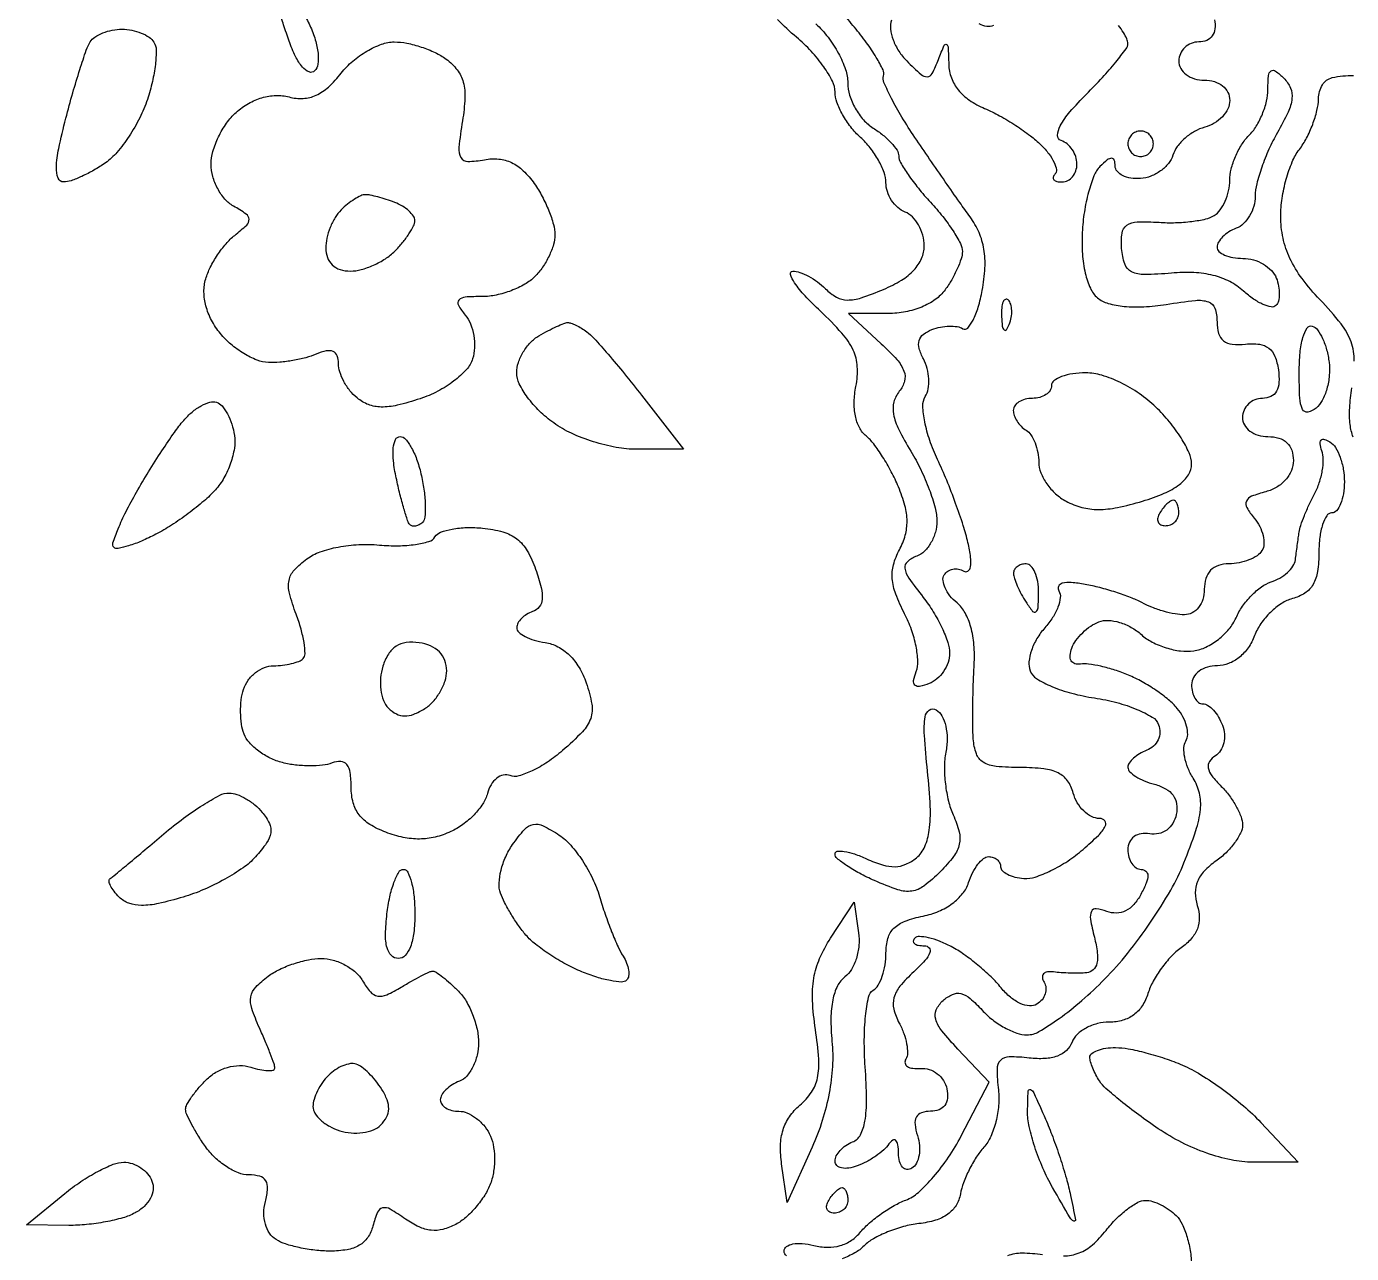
# Model space of a CAD drawing. Extents: x 0 to 102, y 0 to 135.
# Drawn here: x 52.66 to 61.47, y 63.18 to 71.34 of the extents above; entities that cross this region are included whole.
import ezdxf

# ---------------------------------------------------------------- set-up
doc = ezdxf.new("R2010")
doc.units = 0
doc.header["$MEASUREMENT"] = 0

msp = doc.modelspace()

# ---------------------------------------------------------------- linework, layer by layer
for points in [[(54.37665, 71.57094, -0.204), (54.407485, 71.557433, -0.02946), (54.452531, 71.503574, -0.029447), (54.500728, 71.42981, -0.021279), (54.545867, 71.342537, -0.034533), (54.582193, 71.247683, -0.048085), (54.600299, 71.158642, -0.057669), (54.599516, 71.085558, -0.166381), (54.577528, 71.040688, -0.305197), (54.541122, 71.033574, -0.117019), (54.497426, 71.065597, -0.063485), (54.450924, 71.136797, -0.029093), (54.40831, 71.239415, -0.003146), (54.371869, 71.346105, -0.004557), (54.341139, 71.440821, -0.002396), (54.31627, 71.521263, -0.073893), (54.3132, 71.541924, -0.202834), (54.317976, 71.553213, -0.085561), (54.331838, 71.562689, -0.065112), (54.352362, 71.569012, -0.044837)], [(53.298, 71.3178, -0.049164), (53.362857, 71.311407, -0.047297), (53.426104, 71.292463, -0.051048), (53.478622, 71.264615, -0.107325), (53.510522, 71.231546, -0.139446), (53.52517, 71.17992, -0.028493), (53.519651, 71.084213, -0.027973), (53.499996, 70.970061, -0.023087), (53.466741, 70.851108, -0.036929), (53.416239, 70.729153, -0.029473), (53.344841, 70.605987, -0.030336), (53.264669, 70.49941, -0.063634), (53.188102, 70.429762, -0.022279), (53.111572, 70.38109, -0.022969), (53.031775, 70.339954, -0.023455), (52.959638, 70.310877, -0.084261), (52.910869, 70.3026, -0.313506), (52.873663, 70.328471, -0.09758), (52.862146, 70.399368, -0.044155), (52.87748, 70.524695, -0.01095), (52.925063, 70.726187, -0.006115), (52.970936, 70.894534, -0.007577), (53.017916, 71.050024, -0.006344), (53.060883, 71.179137, -0.054962), (53.086863, 71.233787, -0.109458), (53.118204, 71.266004, -0.050649), (53.170302, 71.293121, -0.04679), (53.233246, 71.311575, -0.047956)], [(55.106871, 71.2332, -0.049294), (55.190693, 71.224916, -0.030597), (55.286369, 71.19965, -0.030531), (55.378663, 71.162742, -0.047516), (55.452258, 71.118986, -0.071275), (55.525107, 71.047824, -0.099486), (55.565147, 70.96629, -0.076825), (55.576332, 70.859973, -0.028093), (55.560482, 70.709142, 0.012732), (55.536213, 70.531022, 0.15707), (55.549755, 70.464778, 0.277349), (55.595681, 70.438698, 0.041085), (55.706231, 70.450546, -0.070763), (55.801376, 70.455077, -0.088703), (55.886353, 70.431501, -0.080459), (55.963906, 70.37751, -0.0478), (56.037177, 70.291665, -0.030355), (56.089701, 70.206059, -0.026576), (56.134091, 70.110904, -0.027492), (56.1649, 70.02048, -0.06846), (56.1744, 69.951419, -0.073253), (56.16484, 69.886517, -0.038667), (56.135348, 69.810432, -0.037453), (56.092338, 69.735653, -0.047179), (56.041457, 69.674143, -0.066328), (55.974857, 69.623204, -0.039092), (55.88417, 69.580252, -0.038417), (55.785078, 69.550963, -0.052696), (55.692698, 69.5412, 0.01687), (55.577327, 69.537306, 0.191234), (55.53689, 69.518003, 0.330248), (55.533115, 69.483692, 0.041111), (55.578831, 69.41836, -0.079694), (55.613922, 69.35897, -0.0523), (55.635166, 69.282244, -0.051329), (55.640303, 69.200866, -0.067052), (55.627447, 69.127487, -0.108384), (55.586105, 69.055823, -0.045232), (55.50336, 68.980085, -0.041774), (55.39621, 68.911811, -0.041282), (55.278784, 68.861985, -0.020935), (55.127189, 68.8189, -0.061902), (55.019817, 68.80689, -0.088089), (54.935581, 68.822913, -0.082443), (54.859826, 68.867117, -0.052789), (54.81252, 68.91565, -0.04268), (54.772515, 68.976472, -0.044235), (54.745157, 69.039748, -0.080089), (54.7362, 69.09531, 0.086289), (54.727084, 69.147739, 0.20909), (54.700668, 69.175725, 0.156637), (54.655589, 69.17985, 0.045233), (54.58815, 69.158256, -0.036004), (54.519213, 69.134772, -0.021032), (54.433887, 69.116203, -0.020959), (54.34646, 69.104745, -0.033129), (54.2709, 69.10307, -0.083117), (54.195252, 69.119187, -0.041624), (54.107337, 69.162632, -0.039821), (54.021584, 69.224081, -0.046944), (53.951691, 69.295356, -0.048496), (53.892788, 69.384314, -0.056703), (53.855745, 69.478512, -0.061223), (53.842664, 69.571951, -0.076225), (53.854484, 69.658741, -0.045361), (53.884858, 69.735193, -0.029508), (53.932755, 69.817348, -0.02963), (53.989506, 69.892611, -0.048786), (54.046792, 69.947936, 0.019587), (54.126822, 70.016676, 0.219908), (54.142322, 70.054486, 0.234717), (54.123092, 70.089274, 0.022272), (54.03825, 70.14249, -0.085742), (53.981598, 70.188937, -0.056009), (53.93369, 70.258798, -0.0545), (53.901192, 70.340089, -0.067958), (53.8902, 70.420592, -0.070568), (53.902306, 70.505938, -0.041995), (53.939085, 70.601975, -0.041161), (53.992922, 70.693448, -0.055306), (54.056618, 70.765383, -0.053776), (54.138169, 70.824607, -0.059316), (54.227899, 70.862774, -0.062469), (54.319759, 70.877495, -0.072603), (54.407629, 70.867717, 0.076412), (54.501787, 70.85796, 0.095059), (54.58714, 70.878741, 0.079914), (54.669408, 70.93357, 0.039252), (54.754951, 71.026323, -0.050145), (54.831201, 71.105476, -0.043133), (54.925453, 71.17243, -0.045277), (55.02261, 71.218282, -0.087839)], [(61.01719, 70.99265, -0.095883), (61.061435, 70.927167, -0.13056), (61.071575, 70.856939, -0.080982), (61.045806, 70.766606, -0.020386), (60.97489, 70.630474, 0.024346), (60.918434, 70.519974, 0.021857), (60.870725, 70.400509, 0.022448), (60.837434, 70.289496, 0.061695), (60.8274, 70.208489, -0.070687), (60.817921, 70.141772, -0.063484), (60.790123, 70.077654, -0.066823), (60.749025, 70.025706, -0.100743), (60.7005, 69.994794, 0.048303), (60.651957, 69.970565, 0.053891), (60.610877, 69.93821, 0.061199), (60.58279, 69.903027, 0.13875), (60.5736, 69.870549, 0.21145), (60.58639, 69.841658, 0.08095), (60.624082, 69.817192, 0.061616), (60.67966, 69.800541, 0.042031), (60.745455, 69.795, -0.069863), (60.814898, 69.785249, -0.063256), (60.881544, 69.756651, -0.06679), (60.935452, 69.714373, -0.101834), (60.967407, 69.664451, -0.044734), (60.982706, 69.61064, -0.049861), (60.987444, 69.556908, -0.056199), (60.981728, 69.511036, -0.138157), (60.96527, 69.48167, -0.245414), (60.933878, 69.471819, -0.060107), (60.880398, 69.488204, -0.047871), (60.816067, 69.524446, -0.031724), (60.749693, 69.577262, 0.065566), (60.657944, 69.640655, 0.057456), (60.548767, 69.681611, 0.050461), (60.420236, 69.700153, 0.033118), (60.270589, 69.696593, -0.017569), (60.091755, 69.686773, -0.120317), (60.006318, 69.705857, -0.19831), (59.960969, 69.757561, -0.062711), (59.939828, 69.860156, -0.052378), (59.942565, 69.962632, -0.210285), (59.974361, 70.014974, -0.147718), (60.043293, 70.037593, -0.022751), (60.188969, 70.034424, 0.023762), (60.297616, 70.03228, 0.02398), (60.405643, 70.040477, 0.024636), (60.498678, 70.056729, 0.083032), (60.555656, 70.08001, 0.098924), (60.594942, 70.116666, 0.052349), (60.628078, 70.17478, 0.049193), (60.650594, 70.243812, 0.054301), (60.6582, 70.313636, -0.061891), (60.667452, 70.388098, -0.039111), (60.695477, 70.471152, -0.038848), (60.736511, 70.549727, -0.056679), (60.7851, 70.610786, 0.059414), (60.833697, 70.672543, 0.039027), (60.874723, 70.753306, 0.039009), (60.902724, 70.839526, 0.059077), (60.912, 70.917763, -0.019737), (60.915625, 71.009554, -0.221828), (60.93315, 71.040483, -0.326881), (60.962571, 71.040095, -0.035103)], [(60.066, 70.641, 0.099038), (60.033713, 70.634541, 0.097945), (60.006251, 70.616149, 0.097945), (59.987859, 70.588687, 0.099038), (59.9814, 70.5564, 0.099038), (59.987859, 70.524113, 0.097945), (60.006251, 70.496651, 0.097945), (60.033713, 70.478259, 0.099038), (60.066, 70.4718, 0.099038), (60.098287, 70.478259, 0.097945), (60.125749, 70.496651, 0.097945), (60.144141, 70.524113, 0.099038), (60.1506, 70.5564, 0.099038), (60.144141, 70.588687, 0.097945), (60.125749, 70.616149, 0.097945), (60.098287, 70.634541, 0.099038)], [(54.915401, 70.218, 0.109483), (54.885276, 70.211324, 0.030715), (54.842667, 70.188178, 0.02941), (54.796449, 70.155335, 0.0272), (54.75312, 70.11648, 0.062206), (54.714234, 70.066495, 0.039117), (54.681421, 70.000049, 0.038823), (54.659037, 69.928423, 0.056383), (54.6516, 69.86268, 0.089733), (54.662965, 69.799861, 0.115989), (54.695411, 69.75129, 0.111074), (54.747351, 69.720879, 0.077265), (54.814757, 69.7104, 0.066533), (54.886919, 69.720045, 0.039086), (54.969039, 69.749452, 0.038394), (55.047982, 69.792451, 0.052522), (55.110857, 69.843343, 0.023893), (55.161745, 69.899341, 0.027205), (55.204748, 69.957651, 0.027916), (55.235351, 70.010457, 0.117896), (55.2438, 70.045792, 0.153072), (55.234294, 70.076115, 0.057232), (55.204491, 70.109965, 0.04988), (55.161184, 70.141864, 0.042221), (55.109981, 70.166649, 0.013547), (55.054291, 70.186306, 0.01355), (54.997622, 70.202916, 0.013494), (54.947445, 70.214719, 0.051057)], [(59.186512, 69.518288, 0.296942), (59.167997, 69.522197, 0.208169), (59.152376, 69.506754, 0.077125), (59.143009, 69.466147, 0.028489), (59.142079, 69.40725, 0.018894), (59.147074, 69.344111, 0.168741), (59.15903, 69.319428, 0.470617), (59.174448, 69.320887, 0.054073), (59.193191, 69.356138, 0.051402), (59.206392, 69.402403, 0.05415), (59.209558, 69.449572, 0.060344), (59.202861, 69.490629, 0.126455)], [(56.259, 69.368132, -0.095074), (56.280789, 69.364629, -0.024586), (56.313726, 69.350776, -0.024106), (56.350407, 69.330951, -0.022485), (56.3859, 69.307255, -0.050462), (56.43347, 69.264299, -0.006008), (56.527586, 69.15774, -0.007122), (56.636436, 69.027775, -0.005791), (56.749437, 68.88555), (57.028373, 68.526), (56.720196, 68.526, -0.044855), (56.581662, 68.538453, -0.031675), (56.429879, 68.57602, -0.031767), (56.284732, 68.632229, -0.046482), (56.16631, 68.700961, -0.039147), (56.072295, 68.779673, -0.040405), (55.992777, 68.871302, -0.04375), (55.937752, 68.961753, -0.115279), (55.9206, 69.035157, -0.080771), (55.931543, 69.102457, -0.05514), (55.96409, 69.172947, -0.054321), (56.012018, 69.23583, -0.071017), (56.06865, 69.280624, -0.010814), (56.128436, 69.313735, -0.013313), (56.185636, 69.3419, -0.011747), (56.23449, 69.362983, -0.088666)], [(61.206177, 69.344967, -0.157388), (61.241212, 69.319503, -0.04866), (61.274753, 69.26263, -0.043245), (61.30202, 69.187739, -0.035887), (61.318127, 69.104434, -0.051555), (61.319557, 69.016367, -0.047416), (61.3032, 68.927264, -0.050618), (61.272672, 68.850264, -0.100199), (61.231604, 68.799307, -0.125418), (61.177357, 68.773556, -0.344998), (61.142012, 68.791544, -0.097796), (61.123612, 68.866527, -0.011416), (61.119655, 69.039839, -0.023314), (61.125664, 69.168657, -0.0458), (61.144497, 69.269415, -0.069226), (61.172283, 69.332561, -0.346523)], [(59.701821, 69.0336, 0.035294), (59.614488, 69.027428, 0.053591), (59.540781, 69.008749, 0.069999), (59.490196, 68.981438, 0.238362), (59.4738, 68.949, -0.148195), (59.464023, 68.916737, -0.098894), (59.436523, 68.889251, -0.082425), (59.395414, 68.870719, -0.064853), (59.3469, 68.8644, 0.06085), (59.298374, 68.858472, 0.079459), (59.257277, 68.841015, 0.097386), (59.229763, 68.815155, 0.156819), (59.22, 68.784793, 0.089642), (59.226201, 68.750481, 0.053229), (59.244851, 68.713211, 0.051032), (59.272239, 68.678805, 0.06081), (59.3046, 68.6529, -0.109917), (59.337044, 68.621281, -0.05056), (59.364349, 68.568612, -0.04668), (59.382932, 68.504936, -0.047702), (59.3892, 68.439384, 0.096145), (59.402566, 68.370518, 0.057383), (59.442567, 68.296953, 0.054502), (59.501394, 68.230094, 0.062313), (59.570876, 68.180923, 0.05906), (59.675509, 68.139929, 0.064152), (59.783907, 68.126054, 0.050857), (59.911746, 68.139198, 0.021758), (60.078476, 68.181343, 0.027811), (60.222723, 68.233459, 0.061931), (60.323517, 68.291978, 0.08872), (60.38345, 68.357078, 0.142738), (60.4044, 68.428968, 0.107574), (60.388503, 68.502002, 0.033197), (60.334699, 68.601666, 0.03149), (60.257929, 68.708219, 0.029887), (60.167121, 68.806272, 0.039414), (60.056831, 68.896411, 0.038007), (59.932458, 68.969356, 0.040397), (59.808919, 69.017799, 0.07337)], [(53.926325, 68.838682, -0.139159), (53.963154, 68.813804, -0.051624), (53.998645, 68.761593, -0.046123), (54.027645, 68.693318, -0.041015), (54.045048, 68.618147, -0.076134), (54.044496, 68.532655, -0.044681), (54.019359, 68.433268, -0.043502), (53.975467, 68.336024, -0.056217), (53.918348, 68.256562, -0.031691), (53.841875, 68.18213, -0.016724), (53.738418, 68.09931, -0.016575), (53.626446, 68.021304, -0.024525), (53.522988, 67.961201, -0.01764), (53.428009, 67.916257, -0.026334), (53.341859, 67.884415, -0.024369), (53.271933, 67.866362, -0.252503), (53.2444, 67.8746, -0.28557), (53.237586, 67.903824, -0.015061), (53.272632, 67.997674, -0.019973), (53.324699, 68.111972, -0.01282), (53.393695, 68.240388, -0.008361), (53.474695, 68.376939, -0.007457), (53.563291, 68.51607, -0.007503), (53.646671, 68.638748, -0.022897), (53.708207, 68.718408, -0.04187), (53.76364, 68.773639, -0.049028), (53.824808, 68.815658, -0.055963), (53.882457, 68.839499, -0.150588)], [(55.145756, 68.6106, -0.2234), (55.182161, 68.59348, -0.048156), (55.22227, 68.534269, -0.041554), (55.259392, 68.450265, -0.029217), (55.287429, 68.350751, -0.020942), (55.305601, 68.247563, -0.027702), (55.312946, 68.152441, -0.02742), (55.310388, 68.075339, -0.176141), (55.294151, 68.040551, -0.065733), (55.27248, 68.023935, -0.085805), (55.249068, 68.015345, -0.103891), (55.227641, 68.015915, -0.149503), (55.211383, 68.02545, -0.106675), (55.195948, 68.051732, -0.008041), (55.171185, 68.131112, -0.01081), (55.144986, 68.227767, -0.008006), (55.120061, 68.33565, -0.0236), (55.101406, 68.448477, -0.052511), (55.100385, 68.535439, -0.085543), (55.115467, 68.591265, -0.291963)], [(60.282493, 68.1876, 0.151918), (60.264665, 68.182055, 0.038439), (60.240786, 68.162749, 0.035638), (60.215657, 68.135383, 0.029505), (60.1929, 68.103, 0.082592), (60.179659, 68.070674, 0.161196), (60.182291, 68.043251, 0.182303), (60.200179, 68.025023, 0.108972), (60.230207, 68.0184, 0.093332), (60.264407, 68.02484, 0.09642), (60.293482, 68.043251, 0.099167), (60.312942, 68.07072, 0.105053), (60.3198, 68.103, 0.042167), (60.317064, 68.135389, 0.061769), (60.308841, 68.162749, 0.081139), (60.296759, 68.181301, 0.210953)], [(55.694362, 68.002018, -0.043705), (55.829358, 67.976801, -0.097181), (55.922415, 67.930024, -0.098479), (55.990149, 67.852003, -0.045715), (56.045973, 67.729393, -0.020914), (56.082882, 67.607514, -0.080601), (56.090078, 67.528987, -0.149965), (56.070727, 67.478675, -0.146991), (56.02635, 67.447393, 0.056898), (55.98591, 67.428563, 0.060478), (55.951664, 67.401416, 0.067803), (55.92841, 67.370463, 0.12792), (55.9206, 67.340434, 0.214299), (55.933819, 67.311008, 0.061161), (55.976015, 67.281879, 0.049783), (56.037016, 67.257334, 0.035197), (56.109248, 67.241734, -0.087043), (56.193792, 67.214093, -0.071879), (56.270335, 67.157915, -0.064624), (56.334488, 67.076116, -0.049809), (56.382476, 66.973244, -0.039702), (56.419502, 66.83269, -0.129277), (56.411973, 66.737491, -0.108065), (56.357306, 66.648594, -0.023454), (56.225589, 66.524087, -0.029686), (56.125219, 66.447625, -0.036929), (56.023321, 66.389575, -0.040239), (55.933615, 66.355443, -0.163829), (55.876097, 66.357839, 0.148562), (55.831653, 66.361019, 0.112964), (55.787413, 66.339731, 0.09258), (55.750093, 66.296547, 0.068174), (55.725889, 66.237984, -0.083191), (55.695174, 66.169531, -0.044601), (55.636995, 66.097131, -0.042805), (55.562608, 66.031997, -0.051568), (55.482505, 65.985002, -0.047485), (55.377752, 65.948814, -0.0571), (55.274392, 65.935968, -0.054691), (55.167237, 65.946686, -0.038607), (55.051052, 65.98087, -0.047038), (54.94434, 66.033386, -0.090848), (54.873814, 66.096823, -0.09942), (54.834222, 66.17696, -0.065265), (54.8208, 66.279351, 0.032456), (54.814453, 66.377021, 0.134536), (54.791797, 66.431022, 0.220643), (54.752192, 66.451228, 0.101304), (54.693711, 66.441521, -0.064931), (54.630748, 66.426331, -0.028232), (54.544623, 66.421969, -0.027352), (54.451299, 66.427626, -0.03268), (54.364642, 66.443446, -0.052498), (54.283407, 66.473173, -0.0461), (54.206264, 66.520241, -0.048654), (54.144261, 66.576538, -0.092752), (54.109113, 66.633688, -0.055725), (54.092201, 66.698548, -0.032888), (54.085957, 66.778446, -0.032556), (54.090277, 66.86009, -0.047382), (54.105483, 66.930518, -0.079807), (54.135762, 66.99063, -0.069324), (54.184624, 67.041598, -0.071401), (54.243959, 67.076006, -0.096028), (54.304801, 67.0878, 0.028643), (54.365456, 67.091278, 0.030281), (54.424179, 67.101665, 0.03177), (54.473257, 67.116801, 0.106078), (54.501401, 67.135001, 0.20814), (54.514309, 67.167796, 0.030047), (54.507291, 67.241051, 0.02988), (54.48751, 67.331487, 0.021464), (54.455168, 67.429739, -0.025778), (54.410676, 67.568933, -0.113007), (54.407865, 67.654655, -0.139949), (54.442708, 67.723184, -0.047775), (54.52687, 67.798026, -0.073445), (54.614467, 67.844159, -0.037512), (54.734757, 67.876562, -0.03503), (54.871196, 67.892752, -0.034854), (55.00879, 67.88978, 0.025743), (55.133867, 67.884799, 0.033863), (55.247691, 67.893852, 0.035987), (55.337388, 67.913817, 0.183589), (55.377226, 67.94436, -0.168389), (55.414703, 67.974888, -0.042546), (55.491692, 67.995772, -0.038573), (55.588941, 68.005798, -0.030746)], [(59.3046, 67.7646, 0.073605), (59.272371, 67.75983, 0.089496), (59.245232, 67.745962, 0.102891), (59.227336, 67.725342, 0.133323), (59.221295, 67.70115, 0.077483), (59.227079, 67.668455, 0.020703), (59.246301, 67.619062, 0.02047), (59.273114, 67.56404, 0.019837), (59.3046, 67.5108, 0.023197), (59.348634, 67.449136, 0.409657), (59.370728, 67.446322, 0.220444), (59.384934, 67.47322, 0.011293), (59.387905, 67.57425, 0.042523), (59.382195, 67.647125, 0.062416), (59.363968, 67.708685, 0.082215), (59.336848, 67.750389, 0.210568)], [(55.272216, 67.240782, 0.067419), (55.186583, 67.24137, 0.112538), (55.119236, 67.216642, 0.10998), (55.068243, 67.164649, 0.062401), (55.031162, 67.084216, 0.055877), (55.01579, 67.006669, 0.054469), (55.017765, 66.926955, 0.058899), (55.035886, 66.856362, 0.104495), (55.068525, 66.806235, 0.075297), (55.121158, 66.767448, 0.1182), (55.175357, 66.753639, 0.100585), (55.236214, 66.765112, 0.044008), (55.309579, 66.802822, 0.069012), (55.365327, 66.849831, 0.052042), (55.412494, 66.914733, 0.052789), (55.444553, 66.986719, 0.078535), (55.4553, 67.05472, 0.092058), (55.442639, 67.122902, 0.102895), (55.406497, 67.179008, 0.095238), (55.348364, 67.219084, 0.068143)], [(58.707174, 66.79493, -0.132975), (58.745752, 66.753753, -0.066217), (58.770863, 66.686259, -0.056908), (58.780135, 66.602503, -0.046393), (58.771467, 66.512649, 0.047082), (58.762187, 66.415035, 0.029771), (58.768917, 66.300774, 0.029788), (58.789149, 66.188257, 0.04755), (58.821014, 66.09598, -0.044932), (58.860101, 65.984678, -0.118281), (58.861147, 65.900692, -0.107519), (58.823674, 65.820521, -0.033501), (58.73573, 65.71993, -0.031806), (58.626431, 65.623717, -0.131077), (58.545879, 65.589892, -0.116322), (58.453927, 65.598628, -0.022603), (58.297516, 65.659568, -0.018533), (58.197184, 65.708503, -0.026568), (58.112538, 65.7597, -0.025052), (58.049876, 65.807058, -0.221919), (58.0356, 65.837638, -0.38147), (58.050714, 65.854566, -0.067627), (58.096992, 65.853548, -0.044302), (58.16441, 65.836652, -0.023356), (58.244595, 65.804548, 0.032134), (58.351938, 65.763741, 0.079963), (58.434884, 65.752099, 0.098984), (58.506243, 65.767866, 0.069596), (58.57638, 65.811231, 0.118463), (58.632251, 65.885921, 0.069784), (58.661822, 65.993997, 0.043961), (58.668092, 66.151155, 0.013714), (58.650292, 66.386715, -0.008285), (58.629661, 66.625259, -0.052086), (58.633855, 66.747232, -0.20471), (58.661619, 66.79331, -0.303385)], [(54.009685, 66.2418, -0.08911), (54.060891, 66.232601, -0.043186), (54.121237, 66.204057, -0.040997), (54.180721, 66.162475, -0.046544), (54.229917, 66.113313, -0.060903), (54.277202, 66.039715, -0.151703), (54.286552, 65.977131, -0.117017), (54.259185, 65.909747, -0.02921), (54.184203, 65.816483, -0.057202), (54.102793, 65.744944, -0.024929), (53.98045, 65.668781, -0.024275), (53.84101, 65.599967, -0.029708), (53.704512, 65.550065, -0.017539), (53.540344, 65.507091, -0.054892), (53.427104, 65.494438, -0.085685), (53.344468, 65.508568, -0.111735), (53.279775, 65.549385, -0.030586), (53.245097, 65.588587, -0.051393), (53.221759, 65.625779, -0.071771), (53.212022, 65.65572, -0.289396), (53.21904, 65.672682, 0.019291), (53.244257, 65.691999, 0.000675), (53.338988, 65.77076, 0.001255), (53.450555, 65.864249, 0.000877), (53.575894, 65.970192, -0.016102), (53.706813, 66.074187, -0.01992), (53.8354, 66.162015, -0.018658), (53.947233, 66.226358, -0.121794)], [(56.203758, 65.961463, -0.06774), (56.279673, 65.894723, -0.033483), (56.357247, 65.792128, -0.032474), (56.424726, 65.673046, -0.040739), (56.4705, 65.554744, 0.011113), (56.508169, 65.43714, 0.010789), (56.551376, 65.320149, 0.010753), (56.593778, 65.218976, 0.038771), (56.627021, 65.157521, -0.047355), (56.650983, 65.111353, -0.058951), (56.663699, 65.064743, -0.07046), (56.664015, 65.024646, -0.16461), (56.650884, 64.998084, -0.214852), (56.617558, 64.985459, -0.030817), (56.543389, 64.99461, -0.030443), (56.45184, 65.017522, -0.021651), (56.352429, 65.053743, -0.026441), (56.247753, 65.103736, -0.020988), (56.14029, 65.168213, -0.02145), (56.045534, 65.236617, -0.048659), (55.981875, 65.29778, -0.023865), (55.932296, 65.361607, -0.016928), (55.882686, 65.437518, -0.017139), (55.840167, 65.513403, -0.03438), (55.812941, 65.576438, -0.098795), (55.80347, 65.642674, -0.047125), (55.816306, 65.728125, -0.044189), (55.847253, 65.818006, -0.047809), (55.89289, 65.898557, -0.027725), (55.972587, 65.99989, -0.163754), (56.030227, 66.033221, -0.168286), (56.095407, 66.024449, -0.029674)], [(55.168456, 65.7342, -0.293555), (55.197609, 65.71547, -0.044904), (55.221668, 65.647221, -0.038291), (55.238344, 65.551574, -0.024025), (55.2438, 65.4381, -0.027724), (55.23686, 65.313025, -0.061218), (55.214799, 65.220127, -0.095031), (55.179814, 65.162409, -0.212195), (55.133888, 65.142, -0.203909), (55.087675, 65.161664, -0.12998), (55.058852, 65.213476, -0.069314), (55.048843, 65.303471, -0.022147), (55.058543, 65.4381, -0.023639), (55.077258, 65.551551, -0.036185), (55.10509, 65.647221, -0.040335), (55.137123, 65.715966, -0.269801)], [(58.191684, 65.313266, -0.057424), (58.193999, 65.228573, -0.052545), (58.177306, 65.142887, -0.056077), (58.145233, 65.068978, -0.101801), (58.101754, 65.01984, 0.118728), (58.051953, 64.959613, 0.063865), (58.020823, 64.867836, 0.048672), (58.008282, 64.745539, 0.025281), (58.015287, 64.5921, -0.039013), (58.018329, 64.424911, -0.031408), (57.996339, 64.246434, -0.030204), (57.950737, 64.064642, -0.029179), (57.883146, 63.887496), (57.718357, 63.521293), (57.680946, 63.776189, -0.042162), (57.673348, 63.89968, -0.069531), (57.690149, 64.002705, -0.076652), (57.732743, 64.090097, -0.064135), (57.801972, 64.166742, 0.067681), (57.879153, 64.253414, 0.097856), (57.918729, 64.347729, 0.068571), (57.926976, 64.473891, 0.019302), (57.905224, 64.670392, -0.025052), (57.886198, 64.862425, -0.053423), (57.894846, 65.011149, -0.06077), (57.933415, 65.142202, -0.042632), (58.00627, 65.277868), (58.1625, 65.517352)], [(54.621266, 65.142, -0.068926), (54.700614, 65.13101, -0.054614), (54.780956, 65.09851, -0.055937), (54.850202, 65.0506, -0.084481), (54.896503, 64.99395, 0.047161), (54.948342, 64.919921, 0.177433), (54.996883, 64.892487, 0.148884), (55.057178, 64.900515, 0.030347), (55.153359, 64.95165, -0.008917), (55.22225, 64.992152, -0.011861), (55.286348, 65.026336, -0.009234), (55.340653, 65.052417, -0.107733), (55.363509, 65.0574, -0.152102), (55.38482, 65.050764, -0.014728), (55.428979, 65.018348, -0.017634), (55.48021, 64.975375, -0.013046), (55.533857, 64.924457, -0.064412), (55.584788, 64.858392, -0.039126), (55.627748, 64.769433, -0.038624), (55.657047, 64.672829, -0.054369), (55.6668, 64.583402, -0.056556), (55.657358, 64.500192, -0.058308), (55.629523, 64.422118, -0.064629), (55.588472, 64.360545, -0.122426), (55.5399, 64.326594, 0.048303), (55.491357, 64.302365, 0.053891), (55.450277, 64.27001, 0.061199), (55.42219, 64.234827, 0.13875), (55.413, 64.202349, 0.160968), (55.422524, 64.173532, 0.096529), (55.449403, 64.148992, 0.078039), (55.48953, 64.132417, 0.059056), (55.536923, 64.1268, -0.101194), (55.590059, 64.115935, -0.057627), (55.647233, 64.08331, -0.054132), (55.699544, 64.035372, -0.059609), (55.738427, 63.97875, -0.071913), (55.763267, 63.908324, -0.043087), (55.772971, 63.819966, -0.042022), (55.767373, 63.727876, -0.054187), (55.746175, 63.64588, -0.051084), (55.70767, 63.568809, -0.035018), (55.649595, 63.490058, -0.035332), (55.582167, 63.421359, -0.058241), (55.515452, 63.374954, -0.059349), (55.430638, 63.341781, -0.089918), (55.351839, 63.335866, -0.083007), (55.271508, 63.358103, -0.043857), (55.181679, 63.409937, 0.018919), (55.07923, 63.476064, 0.188688), (55.029769, 63.484166, 0.248019), (54.995698, 63.455651, 0.032994), (54.96502, 63.363613, -0.086277), (54.930527, 63.287986, -0.110962), (54.874753, 63.236054, -0.091077), (54.793072, 63.206509, -0.042727), (54.68067, 63.197495, -0.026981), (54.579918, 63.20348, -0.023877), (54.47614, 63.220337, -0.024604), (54.384082, 63.244627, -0.06442), (54.322218, 63.273436, -0.104575), (54.278586, 63.315989, -0.078677), (54.250416, 63.377012, -0.071274), (54.240684, 63.449662, -0.061735), (54.250848, 63.525941, 0.043098), (54.265607, 63.612105, 0.160677), (54.252959, 63.664897, 0.191508), (54.213321, 63.694323, 0.065132), (54.140877, 63.7038, -0.096633), (54.071394, 63.717355, -0.048228), (53.991675, 63.759032, -0.045387), (53.914667, 63.819893, -0.050107), (53.852697, 63.891824, -0.013716), (53.802271, 63.968192, -0.016897), (53.759686, 64.042163, -0.015406), (53.728315, 64.105839, -0.107146), (53.721, 64.139581, -0.128337), (53.729187, 64.170952, -0.024128), (53.760896, 64.221663, -0.024384), (53.804819, 64.278751, -0.020211), (53.856815, 64.335129, -0.064724), (53.922324, 64.385566, -0.061953), (53.999506, 64.418481, -0.06438), (54.079408, 64.430622, -0.08257), (54.152915, 64.420071, 0.023657), (54.214387, 64.403716, 0.042524), (54.266116, 64.397073, 0.059115), (54.30215, 64.399794, 0.358621), (54.3132, 64.413218, 0.084374), (54.308499, 64.440877, 0.006832), (54.283119, 64.510327, 0.009047), (54.250018, 64.592696, 0.006829), (54.210798, 64.681987, -0.026569), (54.160673, 64.809554, -0.123222), (54.154702, 64.887895, -0.148793), (54.18674, 64.951826, -0.044892), (54.269267, 65.024368, -0.046767), (54.344802, 65.069431, -0.03049), (54.439027, 65.107446, -0.030612), (54.536368, 65.133477, -0.050068)], [(59.899517, 64.5498, -0.046712), (59.98424, 64.541868, -0.017443), (60.100902, 64.515584, -0.017105), (60.22683, 64.477911, -0.019855), (60.343667, 64.433319, -0.037508), (60.465794, 64.36985, -0.019264), (60.608922, 64.273441, -0.019033), (60.749371, 64.162314, -0.027173), (60.864378, 64.052619), (61.112856, 63.7884), (60.812734, 63.7884, -0.050928), (60.666768, 63.803306, -0.034012), (60.5048, 63.8484, -0.03215), (60.339572, 63.919, -0.031488), (60.183556, 64.010632, -0.010091), (60.053017, 64.102683, -0.011755), (59.932902, 64.195495, -0.010797), (59.835247, 64.278246, -0.066838), (59.792345, 64.327882, -0.026081), (59.76846, 64.368919, -0.023536), (59.748068, 64.413627, -0.024248), (59.733634, 64.455445, -0.065961), (59.728895, 64.48635, -0.242382), (59.7408, 64.510673, -0.071119), (59.778481, 64.531162, -0.053942), (59.833763, 64.545174, -0.035132)], [(54.853883, 64.440072, 0.122253), (54.815155, 64.443117, 0.055853), (54.766031, 64.42918, 0.050574), (54.714876, 64.401955, 0.048851), (54.669577, 64.364737, 0.044494), (54.630321, 64.317795, 0.036814), (54.597132, 64.26166, 0.038256), (54.574333, 64.205216, 0.077003), (54.567, 64.157881, 0.144241), (54.579979, 64.113825, 0.065763), (54.619204, 64.067665, 0.057131), (54.676737, 64.026507, 0.049917), (54.744716, 63.997197, 0.058401), (54.81977, 63.982711, 0.053953), (54.898232, 63.985365, 0.057728), (54.968239, 64.003759, 0.103651), (55.017765, 64.036125, 0.076154), (55.055818, 64.087947, 0.113852), (55.069913, 64.142097, 0.099689), (55.059547, 64.202194, 0.048343), (55.024354, 64.272143, 0.029302), (54.98437, 64.327993, 0.028255), (54.937672, 64.379505, 0.029444), (54.89138, 64.420026, 0.084801)], [(59.433826, 64.075157, -0.014559), (59.481758, 63.956614, -0.009541), (59.530349, 63.817503, -0.009601), (59.572525, 63.680074, -0.018144), (59.600332, 63.567557, -0.003862), (59.632764, 63.406137, -0.603335), (59.621247, 63.396908, -0.159817), (59.598012, 63.417579, -0.001483), (59.481553, 63.6192, -0.027562), (59.416777, 63.748085, -0.023415), (59.362574, 63.890449, -0.024075), (59.325511, 64.024983, -0.059206), (59.315047, 64.1268, -0.006789), (59.319001, 64.261054, -0.526314), (59.334372, 64.270666, -0.186284), (59.356572, 64.248771, -0.002654)], [(53.310099, 63.78798, -0.082342), (53.366838, 63.778748, -0.066056), (53.422426, 63.751379, -0.066644), (53.468482, 63.710777, -0.087413), (53.497298, 63.662791, -0.119041), (53.504596, 63.606731, -0.095423), (53.486685, 63.548375, -0.083305), (53.445281, 63.494394, -0.064811), (53.385011, 63.451291, -0.053751), (53.303822, 63.418486, -0.022729), (53.189266, 63.391524, -0.022173), (53.063178, 63.37358, -0.026974), (52.944012, 63.368442), (52.6635, 63.371485), (52.9173, 63.579522, -0.02418), (53.024672, 63.659179, -0.025513), (53.137377, 63.726572, -0.026244), (53.239882, 63.774258, -0.095269)], [(58.082893, 63.6192, -0.210953), (58.097159, 63.612901, -0.081139), (58.109241, 63.594349, -0.061769), (58.117464, 63.566989, -0.042167), (58.1202, 63.5346, -0.105053), (58.113342, 63.50232, -0.099167), (58.093882, 63.474851, -0.09642), (58.064807, 63.45644, -0.093332), (58.030607, 63.45, -0.108972), (58.000579, 63.456623, -0.182303), (57.982691, 63.474851, -0.161196), (57.980059, 63.502274, -0.082592), (57.9933, 63.5346, -0.029505), (58.016057, 63.566983, -0.035638), (58.041186, 63.594349, -0.038439), (58.065065, 63.613655, -0.151918)]]:
    msp.add_lwpolyline(points, format="xyb", close=True)
for points in [[(60.557077, 71.38125, -0.074249), (60.559801, 71.320429, -0.128115), (60.542143, 71.273278, -0.141408), (60.50533, 71.243711, -0.099255), (60.452903, 71.2332, 0.094268), (60.402096, 71.223535, 0.096696), (60.358899, 71.195923, 0.098984), (60.329984, 71.154721, 0.104023), (60.3198, 71.1063, 0.130775), (60.332761, 71.057591, 0.10214), (60.36915, 71.016413, 0.08892), (60.423908, 70.988864, 0.072314), (60.489, 70.9794, -0.071894), (60.556143, 70.969695, -0.096727), (60.610507, 70.941397, -0.109473), (60.645658, 70.897922, -0.115978), (60.6582, 70.84458, -0.112624), (60.645701, 70.789792, -0.075689), (60.609321, 70.736581, -0.070113), (60.555402, 70.692978, -0.071179), (60.491802, 70.666245, 0.064863), (60.424806, 70.639072, 0.051386), (60.361038, 70.593783, 0.052803), (60.309812, 70.538247, 0.083245), (60.280315, 70.48067, -0.094227), (60.250462, 70.4254, -0.065613), (60.198765, 70.376595, -0.063432), (60.134072, 70.341346, -0.074391), (60.066013, 70.325862, -0.054975), (60.001273, 70.328106, -0.078658), (59.946506, 70.345137, -0.102344), (59.909921, 70.373675, -0.177934), (59.8968, 70.409378, 0.074215), (59.891012, 70.448158, 0.342319), (59.873666, 70.460408, 0.163776), (59.844516, 70.44912, 0.022824), (59.796022, 70.404862, 0.102365), (59.755994, 70.34395, 0.028443), (59.719805, 70.234924, 0.027452), (59.692067, 70.10397, 0.025712), (59.678077, 69.967868, 0.029067), (59.679101, 69.823712, 0.040948), (59.697928, 69.696625, 0.048035), (59.731871, 69.595861, 0.11479), (59.779314, 69.533387, 0.104274), (59.850568, 69.495844, 0.04516), (59.956401, 69.475834, 0.038147), (60.087129, 69.473172, 0.025672), (60.235658, 69.48916, -0.012578), (60.430635, 69.515328, -0.109609), (60.516963, 69.505785, -0.235243), (60.559321, 69.462991, -0.079716), (60.5736, 69.373997, 0.066169), (60.584073, 69.295209, 0.161764), (60.61599, 69.247024, 0.144503), (60.673257, 69.224285, 0.049189), (60.763676, 69.224947, -0.057593), (60.85504, 69.224086, -0.135765), (60.917428, 69.198122, -0.135102), (60.957788, 69.143683, -0.056787), (60.98106, 69.05475, -0.046229), (60.985291, 68.970375, -0.116447), (60.968739, 68.91152, -0.157754), (60.931746, 68.876928, -0.110178), (60.875584, 68.8644, 0.094503), (60.824899, 68.854734, 0.096763), (60.781805, 68.827123, 0.098937), (60.752958, 68.785922, 0.103767), (60.7428, 68.7375, 0.130775), (60.755761, 68.688791, 0.10214), (60.79215, 68.647612, 0.08892), (60.846908, 68.620064, 0.072314), (60.912, 68.6106, -0.071854), (60.984231, 68.600166, -0.117651), (61.03759, 68.569533, -0.122573), (61.069978, 68.519169, -0.082074), (61.0812, 68.451267, -0.099428), (61.067854, 68.384815, -0.082011), (61.029387, 68.323469, -0.076829), (60.970506, 68.274502, -0.071267), (60.898087, 68.244049, 0.027698), (60.80332, 68.213571, 0.199847), (60.769324, 68.181192, 0.241373), (60.771829, 68.138353, 0.040175), (60.820771, 68.068688, -0.05543), (60.857171, 68.013369, -0.059614), (60.879457, 67.952718, -0.067126), (60.885082, 67.896095, -0.130363), (60.87199, 67.852906, -0.10792), (60.839252, 67.819048, -0.050939), (60.78521, 67.79054, -0.047157), (60.720068, 67.771144, -0.048823), (60.653207, 67.7646, 0.077002), (60.582365, 67.753625, 0.12387), (60.530676, 67.721657, 0.121293), (60.49958, 67.668465, 0.072026), (60.489, 67.5954, -0.071995), (60.479367, 67.528843, -0.094461), (60.451292, 67.474366, -0.107477), (60.408498, 67.438869, -0.120154), (60.356538, 67.4262, -0.046322), (60.295022, 67.431911, -0.023054), (60.218763, 67.449868, -0.022664), (60.14086, 67.475916, -0.030859), (60.073526, 67.506772, 0.030561), (59.999819, 67.540602, 0.014263), (59.900721, 67.575731, 0.014072), (59.794326, 67.606787, 0.019121), (59.696664, 67.628382, 0.024478), (59.605576, 67.640332, 0.08194), (59.545745, 67.635413, 0.224156), (59.520988, 67.615123, 0.254487), (59.522664, 67.584779, -0.169693), (59.532368, 67.540848, -0.061075), (59.516883, 67.477791, -0.051853), (59.481328, 67.407167, -0.04141), (59.429527, 67.33942, 0.050233), (59.377426, 67.268735, 0.051049), (59.340797, 67.18945, 0.056105), (59.323978, 67.113773, 0.118805), (59.331712, 67.054574, 0.162938), (59.374808, 67.002298, 0.039435), (59.475591, 66.949895, 0.035827), (59.608411, 66.904545, 0.027146), (59.759279, 66.873471, -0.027323), (59.908148, 66.842753, -0.03449), (60.041287, 66.797585, -0.036902), (60.143466, 66.745709, -0.166726), (60.185781, 66.695145, -0.102505), (60.193956, 66.645158, -0.098696), (60.181811, 66.595298, -0.097091), (60.151217, 66.553273, -0.095676), (60.106874, 66.525646, 0.042548), (60.058865, 66.502369, 0.050113), (60.018258, 66.472347, 0.057481), (59.990324, 66.440446, 0.152246), (59.9814, 66.411816, 0.202121), (59.99338, 66.383391, 0.052136), (60.033264, 66.351865, 0.044548), (60.090359, 66.322455, 0.032724), (60.157958, 66.299963, -0.063195), (60.23207, 66.27019, -0.109393), (60.281488, 66.226308, -0.120541), (60.304854, 66.168943, -0.087487), (60.302941, 66.099746, -0.083448), (60.279881, 66.04006, -0.101325), (60.239645, 65.995741, -0.105068), (60.186491, 65.971855, -0.095982), (60.126383, 65.970559, 0.080615), (60.06856, 65.971075, 0.12013), (60.022002, 65.951879, 0.130794), (59.992094, 65.914931, 0.105487), (59.9814, 65.864809, 0.065246), (59.987943, 65.814878, 0.082702), (60.007126, 65.772566, 0.099015), (60.035579, 65.744264, 0.147392), (60.068977, 65.7342, -0.180365), (60.100684, 65.722378, -0.219628), (60.11361, 65.693787, -0.096636), (60.103413, 65.643596, -0.024574), (60.067686, 65.56815, -0.058842), (60.020907, 65.501069, -0.095968), (59.965977, 65.459055, -0.11006), (59.90502, 65.443985, -0.097693), (59.840547, 65.455161, 0.05984), (59.771418, 65.472582, 0.324599), (59.739445, 65.455098, 0.157123), (59.73267, 65.403661, 0.016291), (59.758849, 65.28281, -0.028885), (59.778262, 65.180853, -0.085926), (59.775355, 65.110044, -0.150563), (59.751199, 65.066995, -0.168436), (59.708062, 65.047376, -0.018984), (59.658709, 65.044653, -0.010674), (59.59868, 65.044904, -0.010641), (59.537998, 65.047746, -0.017084), (59.48646, 65.053035, 0.070287), (59.446517, 65.052878, 0.174749), (59.421103, 65.039314, 0.217916), (59.413504, 65.01521, 0.107878), (59.42439, 64.984304, -0.11734), (59.436628, 64.947371, -0.100568), (59.431954, 64.906591, -0.092797), (59.410999, 64.868201, -0.083322), (59.376879, 64.838285, -0.16344), (59.327869, 64.826832, -0.083817), (59.266222, 64.843344, -0.067088), (59.200364, 64.884902, -0.048349), (59.139346, 64.946918, 0.031204), (59.072511, 65.019668, 0.018776), (58.984974, 65.097663, 0.01877), (58.891747, 65.168937, 0.03096), (58.807402, 65.221033, 0.02834), (58.729482, 65.257216, 0.039218), (58.655884, 65.279956, 0.044135), (58.595724, 65.288009, 0.210595), (58.564154, 65.275754, 0.180963), (58.555717, 65.257227, 0.254354), (58.563118, 65.241039, 0.120098), (58.588929, 65.229982, 0.041449), (58.629652, 65.2266, -0.218594), (58.661081, 65.21217, -0.282263), (58.666025, 65.181486, -0.087075), (58.632337, 65.128247, -0.020724), (58.558343, 65.05335, 0.031005), (58.467221, 64.957244, 0.105381), (58.427058, 64.881362, 0.131739), (58.425933, 64.805628, 0.061145), (58.461703, 64.713202, -0.036305), (58.492542, 64.643926, -0.041271), (58.511479, 64.573798, -0.045537), (58.51701, 64.512677, -0.139088), (58.505723, 64.473003, 0.190969), (58.50097, 64.446309, 0.205421), (58.515998, 64.424642, 0.113026), (58.552294, 64.412045, 0.047387), (58.604319, 64.411302, -0.099739), (58.661583, 64.40449, -0.086829), (58.714934, 64.376003, -0.085232), (58.756231, 64.33051, -0.091062), (58.778812, 64.27485, -0.073345), (58.782379, 64.212722, -0.136359), (58.764729, 64.165847, -0.146482), (58.726583, 64.136924, -0.0897), (58.670602, 64.1268, 0.079306), (58.610361, 64.117185, 0.192287), (58.576411, 64.088792, 0.154416), (58.567054, 64.039595, 0.047252), (58.58324, 63.96472, -0.055621), (58.596365, 63.898688, -0.06322), (58.593709, 63.834267, -0.072852), (58.576498, 63.78107, -0.140631), (58.546641, 63.748227, -0.161502), (58.513143, 63.740266, -0.189184), (58.484061, 63.754705, -0.124313), (58.464177, 63.792106, -0.05827), (58.457305, 63.846857, 0.031346), (58.453186, 63.90466, 0.166761), (58.439205, 63.932578, 0.359634), (58.41893, 63.934317, 0.091627), (58.393855, 63.909129, -0.062485), (58.359546, 63.870422, -0.02892), (58.306468, 63.828976, -0.028095), (58.24489, 63.791312, -0.034842), (58.18365, 63.763734, -0.049378), (58.126933, 63.748963, -0.089206), (58.07909, 63.750007, -0.137399), (58.047694, 63.766069, -0.209186), (58.0356, 63.79371, -0.118416), (58.044166, 63.829371, -0.06526), (58.069695, 63.866542, -0.059344), (58.107283, 63.899518, -0.058856), (58.151667, 63.922849, 0.184744), (58.20379, 63.969662, 0.076726), (58.234093, 64.060951, 0.045304), (58.245164, 64.204817, 0.013903), (58.236107, 64.422703, -0.018022), (58.230169, 64.600926, -0.025392), (58.23867, 64.759657, -0.023602), (58.257846, 64.885285, -0.207544), (58.289241, 64.930402, 0.126015), (58.321809, 64.964224, 0.046752), (58.349102, 65.024953, 0.042616), (58.367736, 65.099878, 0.039664), (58.374, 65.178718, -0.068781), (58.38738, 65.275523, -0.129235), (58.427145, 65.343121, -0.107633), (58.500859, 65.390118, -0.038954), (58.620996, 65.424049, 0.051521), (58.724327, 65.456053, 0.057833), (58.814679, 65.507645, 0.063534), (58.883385, 65.573113, 0.094101), (58.922797, 65.646124, -0.038911), (58.949585, 65.71221, -0.049035), (58.98468, 65.768076, -0.057298), (59.022345, 65.80666, -0.172423), (59.056501, 65.8188, -0.083039), (59.086633, 65.813761, -0.092676), (59.112223, 65.799237, -0.10059), (59.129335, 65.777605, -0.117725), (59.1354, 65.752203, 0.205635), (59.146719, 65.725844, 0.073157), (59.180954, 65.701738, 0.057529), (59.23111, 65.683286, 0.040624), (59.290478, 65.673925, 0.099733), (59.366404, 65.683359, 0.033568), (59.470143, 65.725946, 0.031838), (59.581522, 65.789762, 0.031484), (59.684336, 65.867422, 0.015867), (59.785281, 65.959887, 0.077834), (59.831453, 66.021628, 0.301019), (59.828086, 66.055875, 0.22572), (59.792926, 66.0726, -0.117887), (59.73985, 66.08529, -0.075336), (59.68798, 66.122302, -0.068764), (59.645141, 66.177122, -0.067663), (59.618487, 66.2418, 0.09135), (59.580416, 66.323095, 0.125243), (59.518971, 66.375001, 0.086439), (59.422083, 66.402841, 0.026844), (59.27022, 66.411, -0.022032), (59.106044, 66.418238, -0.114057), (59.020256, 66.446215, -0.17416), (58.974465, 66.502431, -0.069274), (58.954375, 66.60135, -0.013223), (58.95103, 66.695277, -0.005228), (58.951198, 66.824522, -0.00517), (58.954285, 66.964184, -0.006452), (58.960166, 67.093785, 0.034416), (58.958759, 67.22706, 0.047851), (58.93799, 67.344528, 0.055864), (58.899804, 67.439518, 0.096354), (58.846022, 67.505221, -0.049413), (58.799107, 67.55271, -0.063444), (58.766837, 67.604891, -0.077428), (58.753214, 67.653621, -0.169502), (58.761477, 67.690966, -0.106704), (58.785783, 67.716224, -0.099438), (58.818952, 67.730006, -0.095968), (58.855886, 67.730162, -0.091867), (58.890837, 67.716591, 0.295045), (58.918854, 67.717158, 0.210579), (58.93605, 67.744485, 0.071138), (58.936341, 67.80881, 0.02126), (58.918733, 67.905561, 0.022135), (58.887605, 68.019453, 0.009861), (58.837073, 68.166606, 0.009739), (58.777396, 68.320476, 0.013), (58.716921, 68.457569, -0.027814), (58.665041, 68.58529, -0.034223), (58.631754, 68.709514, -0.036725), (58.619079, 68.814656, -0.151168), (58.634976, 68.87601, 0.095396), (58.654448, 68.927222, 0.054846), (58.658656, 68.993339, 0.052023), (58.648082, 69.063316, 0.059437), (58.623446, 69.126335, -0.051393), (58.594773, 69.196348, -0.142105), (58.594579, 69.249091, -0.16119), (58.622198, 69.289612, -0.071746), (58.679284, 69.321518, -0.043018), (58.73554, 69.33772, -0.041215), (58.794558, 69.344362, -0.044116), (58.847635, 69.341253, -0.102078), (58.88496, 69.327623, 0.359715), (58.91688, 69.332025, 0.068742), (58.952803, 69.383877, 0.045984), (58.987087, 69.470536, 0.024847), (59.01384, 69.58221, 0.032562), (59.031819, 69.730885, 0.055034), (59.024963, 69.856065, 0.061528), (58.992254, 69.966653, 0.054419), (58.932612, 70.071011, -0.003917), (58.864257, 70.166738, -0.001406), (58.768362, 70.304101, -0.001395), (58.664089, 70.455265, -0.001653), (58.566431, 70.5987, -0.012738), (58.480277, 70.733415, -0.017849), (58.410829, 70.858214, -0.014277), (58.360849, 70.963405, -0.176253), (58.357967, 71.006952, 0.186203), (58.354468, 71.047842, 0.021205), (58.309549, 71.130864, 0.023331), (58.244978, 71.228354, 0.016965), (58.164634, 71.330693, -0.021481), (58.082858, 71.436813, -0.024072)], [(57.907418, 71.353879, -0.043652), (57.988841, 71.264011, -0.038018), (58.057695, 71.15727, -0.039871), (58.105048, 71.050429, -0.084573), (58.1202, 70.96149, 0.075349), (58.132703, 70.878997, 0.052919), (58.169902, 70.792598, 0.052696), (58.224665, 70.7155, 0.07254), (58.2894, 70.660633, -0.031215), (58.35416, 70.614336, -0.036873), (58.408897, 70.562646, -0.040026), (58.447346, 70.513136, -0.146098), (58.4586, 70.475442, 0.132533), (58.470403, 70.431697, 0.018771), (58.520728, 70.35224, 0.020297), (58.589114, 70.260911, 0.016026), (58.6701, 70.167705, -0.019715), (58.751069, 70.073118, -0.023472), (58.819472, 69.977632, -0.023169), (58.868829, 69.893075, -0.121094), (58.8816, 69.841116, -0.079316), (58.87386, 69.792628, -0.026512), (58.847841, 69.725469, -0.025618), (58.810661, 69.652967, -0.026581), (58.766675, 69.58557, -0.080765), (58.701725, 69.521542, -0.055774), (58.611225, 69.471439, -0.051538), (58.50386, 69.439257, -0.047092), (58.388835, 69.4284), (58.125921, 69.4284), (58.342311, 69.227857, -0.022808), (58.44659, 69.121977, -0.092374), (58.493564, 69.045006, -0.156277), (58.497128, 68.97867, -0.109524), (58.462687, 68.911625, 0.111105), (58.426366, 68.840373, 0.110387), (58.423943, 68.760254, 0.069154), (58.45872, 68.65797, 0.020421), (58.539221, 68.512918, -0.025013), (58.605289, 68.391253, -0.022771), (58.661175, 68.25978, -0.023425), (58.700242, 68.137632, -0.065335), (58.712084, 68.048601, -0.067754), (58.702258, 67.975471, -0.062729), (58.673173, 67.905542, -0.066792), (58.630103, 67.849218, -0.104925), (58.579179, 67.816181, 0.081846), (58.516012, 67.779192, 0.26355), (58.499372, 67.735299, 0.116018), (58.525518, 67.670598, 0.012871), (58.621479, 67.541921, -0.028857), (58.688655, 67.445564, -0.027541), (58.745441, 67.340637, -0.028642), (58.785071, 67.242476, -0.081794), (58.797, 67.170042, -0.083267), (58.786809, 67.109272, -0.065978), (58.756956, 67.049629, -0.066309), (58.712793, 67.000107, -0.086139), (58.660681, 66.968992, -0.038049), (58.597665, 66.950163, -0.248391), (58.566884, 66.95877, -0.259274), (58.557527, 66.988609, -0.040743), (58.575482, 67.0499, 0.105064), (58.586307, 67.118259, 0.037081), (58.573731, 67.217189, 0.034846), (58.543276, 67.32713, 0.034351), (58.497734, 67.432323, -0.028455), (58.439028, 67.563657, -0.070679), (58.415861, 67.666132, -0.085444), (58.424157, 67.758827, -0.05798), (58.463117, 67.85764, 0.054745), (58.502003, 67.954432, 0.072178), (58.514178, 68.048634, 0.063032), (58.499477, 68.151856, 0.031342), (58.456583, 68.277071, 0.02302), (58.40961, 68.377177, 0.020409), (58.351854, 68.476758, 0.020909), (58.292415, 68.562129, 0.057078), (58.241589, 68.615174, -0.102556), (58.197553, 68.670339, -0.067007), (58.170657, 68.747483, -0.057588), (58.162542, 68.840957, -0.042262), (58.174278, 68.944439, 0.062847), (58.183707, 69.075411, 0.09727), (58.156, 69.185016, 0.072182), (58.081308, 69.297632, 0.022021), (57.938037, 69.444269, -0.016608), (57.836213, 69.546255, -0.036825), (57.76736, 69.631786, -0.072737), (57.739215, 69.688745, -0.508153), (57.754607, 69.710009, -0.088081), (57.801135, 69.701936, -0.036703), (57.859498, 69.675812, -0.034863), (57.919403, 69.637925, -0.037959), (57.971668, 69.593046, 0.068415), (58.045072, 69.537385, 0.126063), (58.117007, 69.518144, 0.08363), (58.209097, 69.532657, 0.018713), (58.358411, 69.588962, 0.037325), (58.476837, 69.649513, 0.068509), (58.56065, 69.717854, 0.085922), (58.61045, 69.794113, 0.102124), (58.6278, 69.878171, 0.066499), (58.618328, 69.949072, 0.062235), (58.590523, 70.016733, 0.06655), (58.549434, 70.071107, 0.106489), (58.5009, 70.102806, -0.090958), (58.452386, 70.132406, -0.066687), (58.411277, 70.18039, -0.065289), (58.383487, 70.23869, -0.078767), (58.374, 70.298539, 0.088475), (58.361998, 70.365838, 0.040101), (58.324298, 70.447364, 0.038058), (58.269544, 70.52925, 0.042469), (58.2048, 70.5987, -0.042875), (58.140056, 70.668263, -0.038197), (58.085302, 70.750485, -0.040215), (58.047616, 70.832498, -0.087813), (58.0356, 70.900392, 0.118097), (58.018422, 70.972104, 0.035753), (57.960323, 71.068659, 0.033605), (57.87741, 71.171117, 0.03095), (57.779337, 71.26459, -0.026472), (57.654117, 71.381816, -0.078391)], [(58.411435, 71.377927, 0.121383), (58.404172, 71.320046, 0.060049), (58.42165, 71.247596, 0.054337), (58.459274, 71.172646, 0.052948), (58.512442, 71.106844, 0.01297), (58.606822, 71.017237, 0.19807), (58.64835, 71.002433, 0.269649), (58.680927, 71.023563, 0.02356), (58.722861, 71.117086, -0.006137), (58.761336, 71.211577, -0.432083), (58.7757, 71.216921, -0.272309), (58.78644, 71.200511, -0.004211), (58.791054, 71.083336, 0.082989), (58.808817, 70.994118, 0.080811), (58.854701, 70.914609, 0.071784), (58.928823, 70.846547, 0.048342), (59.02965, 70.791089, -0.024587), (59.12918, 70.742343, -0.017404), (59.235952, 70.678429, -0.017621), (59.333907, 70.610049, -0.035145), (59.405256, 70.548108, -0.034119), (59.456272, 70.489634, -0.052107), (59.491147, 70.432116, -0.067778), (59.506396, 70.38378, -0.243562), (59.496906, 70.353906, 0.129896), (59.485584, 70.334451, 0.259207), (59.489664, 70.317671, 0.15572), (59.509935, 70.306171, 0.051818), (59.5443, 70.3026, 0.120669), (59.581945, 70.311819, 0.100718), (59.614007, 70.337806, 0.091736), (59.635542, 70.376673, 0.080927), (59.643, 70.42245, 0.080943), (59.635107, 70.470889, 0.068598), (59.612055, 70.517409, 0.070137), (59.57792, 70.555014, 0.09325), (59.537657, 70.577414, -0.338205), (59.51405, 70.612159, -0.111614), (59.532087, 70.675412, -0.052973), (59.596224, 70.767979, -0.018408), (59.706857, 70.887072, 0.01036), (59.81203, 70.996697, 0.014618), (59.900753, 71.098938, 0.010721), (59.969353, 71.186592, 0.162049), (59.9814, 71.222788, 0.10906), (59.974713, 71.253079, 0.030849), (59.951578, 71.295812, 0.029519), (59.918735, 71.34212, 0.027376)], [(59.087524, 71.342969, -0.142133), (59.045031, 71.335952, -0.099887), (58.993434, 71.352926, -0.043973)], [(61.485184, 69.112688, 0.09145), (61.464251, 69.239557, 0.080982), (61.397541, 69.359513, 0.023401), (61.257944, 69.519989, -0.030397), (61.138472, 69.661271, -0.05017), (61.058047, 69.79516, -0.05647), (61.012147, 69.930113, -0.053808), (60.9966, 70.07416, -0.038101), (61.00572, 70.193675, -0.029987), (61.033087, 70.320645, -0.030826), (61.073139, 70.436118, -0.063098), (61.120809, 70.51908, 0.041682), (61.168569, 70.594545, 0.030007), (61.209323, 70.685575, 0.030511), (61.237761, 70.777531, 0.055879), (61.247709, 70.855265, -0.130116), (61.27373, 70.947691, -0.204075), (61.339214, 70.995937, -0.066346), (61.479861, 71.010029, -0.005951)], [(61.4777, 68.606869, -0.055386), (61.458347, 68.689928, -0.043763), (61.454927, 68.801, -0.025475), (61.469261, 68.933665, 0.034939)], [(57.712367, 63.164822, -0.218865), (57.6972, 63.197812, -0.246311), (57.712528, 63.227039, -0.105253), (57.754481, 63.244532, -0.068947), (57.817865, 63.247554, -0.038987), (57.893828, 63.234673, 0.057862), (57.985873, 63.222611, 0.074975), (58.070125, 63.234051, 0.07826), (58.1445, 63.26914, 0.070375), (58.207601, 63.326475, -0.04174), (58.265613, 63.385569, -0.024562), (58.343742, 63.446469, -0.024453), (58.428395, 63.500024, -0.037985), (58.506559, 63.536752, 0.093682), (58.589121, 63.587387, 0.030385), (58.689576, 63.690346, 0.029075), (58.789736, 63.820957, 0.028904), (58.874283, 63.962556), (59.060195, 64.319235), (58.851117, 64.540268, -0.018609), (58.745566, 64.660517, -0.097202), (58.704338, 64.737925, -0.180971), (58.708241, 64.800312, -0.103508), (58.753079, 64.86222, -0.077735), (58.815435, 64.9033, -0.168292), (58.871869, 64.908616, -0.119189), (58.93279, 64.877147, -0.030302), (59.012871, 64.79877, 0.044253), (59.080823, 64.735873, 0.038647), (59.161817, 64.682684, 0.040572), (59.243103, 64.646117, 0.085614), (59.311033, 64.6344, 0.133907), (59.390595, 64.656097, 0.022512), (59.524133, 64.743106, 0.023245), (59.675502, 64.862777, 0.01879), (59.826671, 65.004463, 0.026848), (59.978697, 65.175539, 0.018508), (60.132673, 65.384163, 0.018708), (60.266192, 65.596474, 0.035855), (60.354099, 65.777394, 0.014596), (60.432641, 65.991609, 0.053858), (60.463296, 66.132243, 0.08439), (60.456649, 66.24043, 0.082309), (60.414683, 66.341372, -0.043492), (60.38007, 66.40929, -0.047791), (60.359031, 66.480085, -0.053403), (60.353536, 66.543333, -0.13418), (60.366517, 66.587347, 0.138266), (60.378584, 66.629503, 0.065462), (60.371377, 66.68606, 0.057421), (60.34742, 66.747428, 0.051499), (60.30941, 66.804219, 0.047401), (60.252185, 66.861209, 0.022505), (60.168886, 66.923697, 0.022073), (60.075212, 66.981707, 0.02911), (59.984877, 67.02558, 0.021409), (59.894912, 67.058533, 0.021355), (59.802382, 67.083703, 0.021776), (59.719897, 67.098657, 0.074361), (59.665501, 67.097969, -0.121372), (59.628497, 67.100953, -0.1921), (59.604512, 67.121221, -0.14816), (59.597361, 67.157343, -0.067017), (59.608592, 67.204761, -0.066522), (59.636465, 67.255873, -0.042186), (59.681081, 67.30711, -0.041778), (59.73443, 67.350831, -0.059226), (59.788676, 67.379399, -0.106926), (59.850427, 67.388944, -0.058077), (59.926379, 67.37546, -0.053935), (60.004039, 67.342673, -0.05714), (60.071258, 67.294541, 0.064511), (60.143168, 67.244633, 0.044266), (60.235152, 67.206886, 0.044367), (60.332025, 67.186011, 0.066165), (60.418573, 67.186752, 0.077218), (60.500271, 67.211562, 0.053283), (60.582564, 67.262632, 0.052805), (60.653059, 67.330634, 0.071239), (60.699743, 67.405822, -0.049367), (60.74281, 67.482443, -0.040667), (60.80267, 67.554675, -0.042293), (60.869303, 67.612293, -0.080448), (60.932393, 67.644173, 0.053886), (60.990264, 67.66967, 0.054081), (61.041273, 67.706918, 0.059339), (61.078293, 67.749686, 0.117245), (61.094086, 67.791451, -0.001024), (61.099906, 67.835918, -0.000678), (61.106763, 67.886962, -0.000682), (61.113561, 67.936541, -0.001327), (61.119147, 67.9761, -0.047156), (61.12969, 68.019716, -0.013173), (61.154303, 68.085551, -0.013167), (61.186227, 68.158915, -0.013488), (61.221729, 68.2299, 0.042724), (61.253234, 68.303322, 0.038057), (61.273288, 68.383921, 0.040061), (61.279934, 68.459507, 0.087639), (61.270293, 68.516626, -0.044254), (61.258487, 68.562179, -0.231099), (61.265668, 68.586323, -0.291616), (61.287123, 68.592031, -0.061597), (61.324025, 68.575083, -0.120313), (61.360721, 68.537821, -0.048243), (61.391525, 68.472704, -0.044092), (61.41253, 68.392885, -0.042324), (61.4196, 68.309507, -0.039081), (61.41341, 68.230431, -0.058208), (61.394749, 68.163661, -0.076538), (61.367384, 68.118175, -0.222681), (61.335, 68.103, 0.259607), (61.302469, 68.084889, 0.060612), (61.275251, 68.02612, 0.047558), (61.256552, 67.941546, 0.030649), (61.2504, 67.84128, -0.036228), (61.241174, 67.714109, -0.093775), (61.211339, 67.627532, -0.119108), (61.157242, 67.570152, -0.080665), (61.074709, 67.533615, 0.080564), (61.001872, 67.501388, 0.049127), (60.928298, 67.442436, 0.047771), (60.86508, 67.36763, 0.060786), (60.823003, 67.287736, -0.061696), (60.78027, 67.20695, -0.0704), (60.720672, 67.143022, -0.07623), (60.65022, 67.101961, -0.094161), (60.575694, 67.0878, 0.070618), (60.509465, 67.078399, 0.089136), (60.454099, 67.050981, 0.103213), (60.417466, 67.00984, 0.131193), (60.4044, 66.9609, 0.057609), (60.410011, 66.912364, 0.076852), (60.426592, 66.871277, 0.095748), (60.45113, 66.843742, 0.164455), (60.479949, 66.834, -0.149996), (60.512802, 66.823917, -0.058149), (60.549231, 66.792497, -0.050747), (60.583384, 66.746771, -0.043452), (60.609714, 66.692714, -0.073341), (60.622837, 66.634026, -0.075154), (60.618281, 66.57456, -0.081804), (60.597292, 66.523459, -0.116586), (60.562745, 66.488891, 0.107847), (60.523959, 66.451399, 0.197307), (60.515448, 66.408953, 0.119024), (60.539416, 66.356507, 0.02996), (60.60218, 66.285735, -0.036799), (60.655991, 66.22336, -0.034284), (60.701493, 66.152329, -0.036119), (60.732989, 66.083466, -0.08943), (60.7428, 66.029054, -0.114961), (60.730384, 65.975769, -0.04451), (60.690722, 65.91061, -0.041073), (60.633346, 65.844908, -0.039978), (60.565512, 65.788817, 0.050036), (60.488861, 65.7228, 0.090701), (60.443729, 65.653747, 0.101326), (60.428828, 65.57871, 0.075492), (60.442031, 65.495112, -0.071769), (60.455544, 65.41347, -0.095751), (60.442847, 65.339576, -0.090847), (60.402694, 65.272938, -0.058582), (60.335355, 65.212642, 0.050552), (60.2695, 65.155547, 0.031666), (60.204349, 65.076961, 0.031612), (60.149447, 64.990487, 0.049159), (60.114736, 64.90935, -0.066408), (60.076047, 64.826878, -0.090706), (60.020094, 64.767077, -0.091382), (59.946939, 64.731246, -0.068406), (59.85785, 64.719, 0.062487), (59.778817, 64.709084, 0.060821), (59.703906, 64.679932, 0.066015), (59.644167, 64.636882, 0.112497), (59.610067, 64.586004, -0.114706), (59.572682, 64.530746, -0.09809), (59.512708, 64.49381, -0.076813), (59.430067, 64.476789, -0.04158), (59.326066, 64.480254, 0.026963), (59.191949, 64.488649, 0.205734), (59.134955, 64.46474, 0.198706), (59.111942, 64.406357, 0.025), (59.121197, 64.268038, -0.050969), (59.122723, 64.165983, -0.040679), (59.104289, 64.057429, -0.042055), (59.070103, 63.95878, -0.076973), (59.024181, 63.887338, 0.039072), (58.974024, 63.820924, 0.025952), (58.926829, 63.737886, 0.026146), (58.889201, 63.651938, 0.045386), (58.868461, 63.5769, -0.093297), (58.839357, 63.500741, -0.099917), (58.785064, 63.44249, -0.082659), (58.703333, 63.402358, -0.04442), (58.593019, 63.379685, 0.037254), (58.490476, 63.360134, 0.030657), (58.384844, 63.324639, 0.031693), (58.291535, 63.2797, 0.068408), (58.228149, 63.231635, -0.06918), (58.167286, 63.18563, -0.038972), (58.083022, 63.14686, -0.038058)], [(59.553159, 63.165351, 0.087383), (59.65724, 63.185351, 0.090193), (59.746168, 63.239148, 0.045111), (59.836718, 63.335055, -0.029464), (59.904439, 63.411427, -0.03335), (59.978076, 63.475984, -0.035462), (60.047091, 63.521419, -0.128531), (60.09752, 63.5346, -0.076649), (60.144613, 63.527338, -0.038299), (60.200679, 63.504779, -0.036877), (60.256375, 63.471932, -0.044739), (60.30288, 63.43308, -0.088572), (60.341888, 63.377115, -0.036301), (60.374578, 63.290123, -0.034474), (60.39691, 63.189299, -0.037279), (60.4044, 63.088979, 0.023738)], [(59.184322, 63.167514, -0.098211), (59.277688, 63.185069, -0.033962), (59.415102, 63.174352, 0.040332)]]:
    msp.add_lwpolyline(points, format="xyb")

doc.saveas('drawing.dxf')
